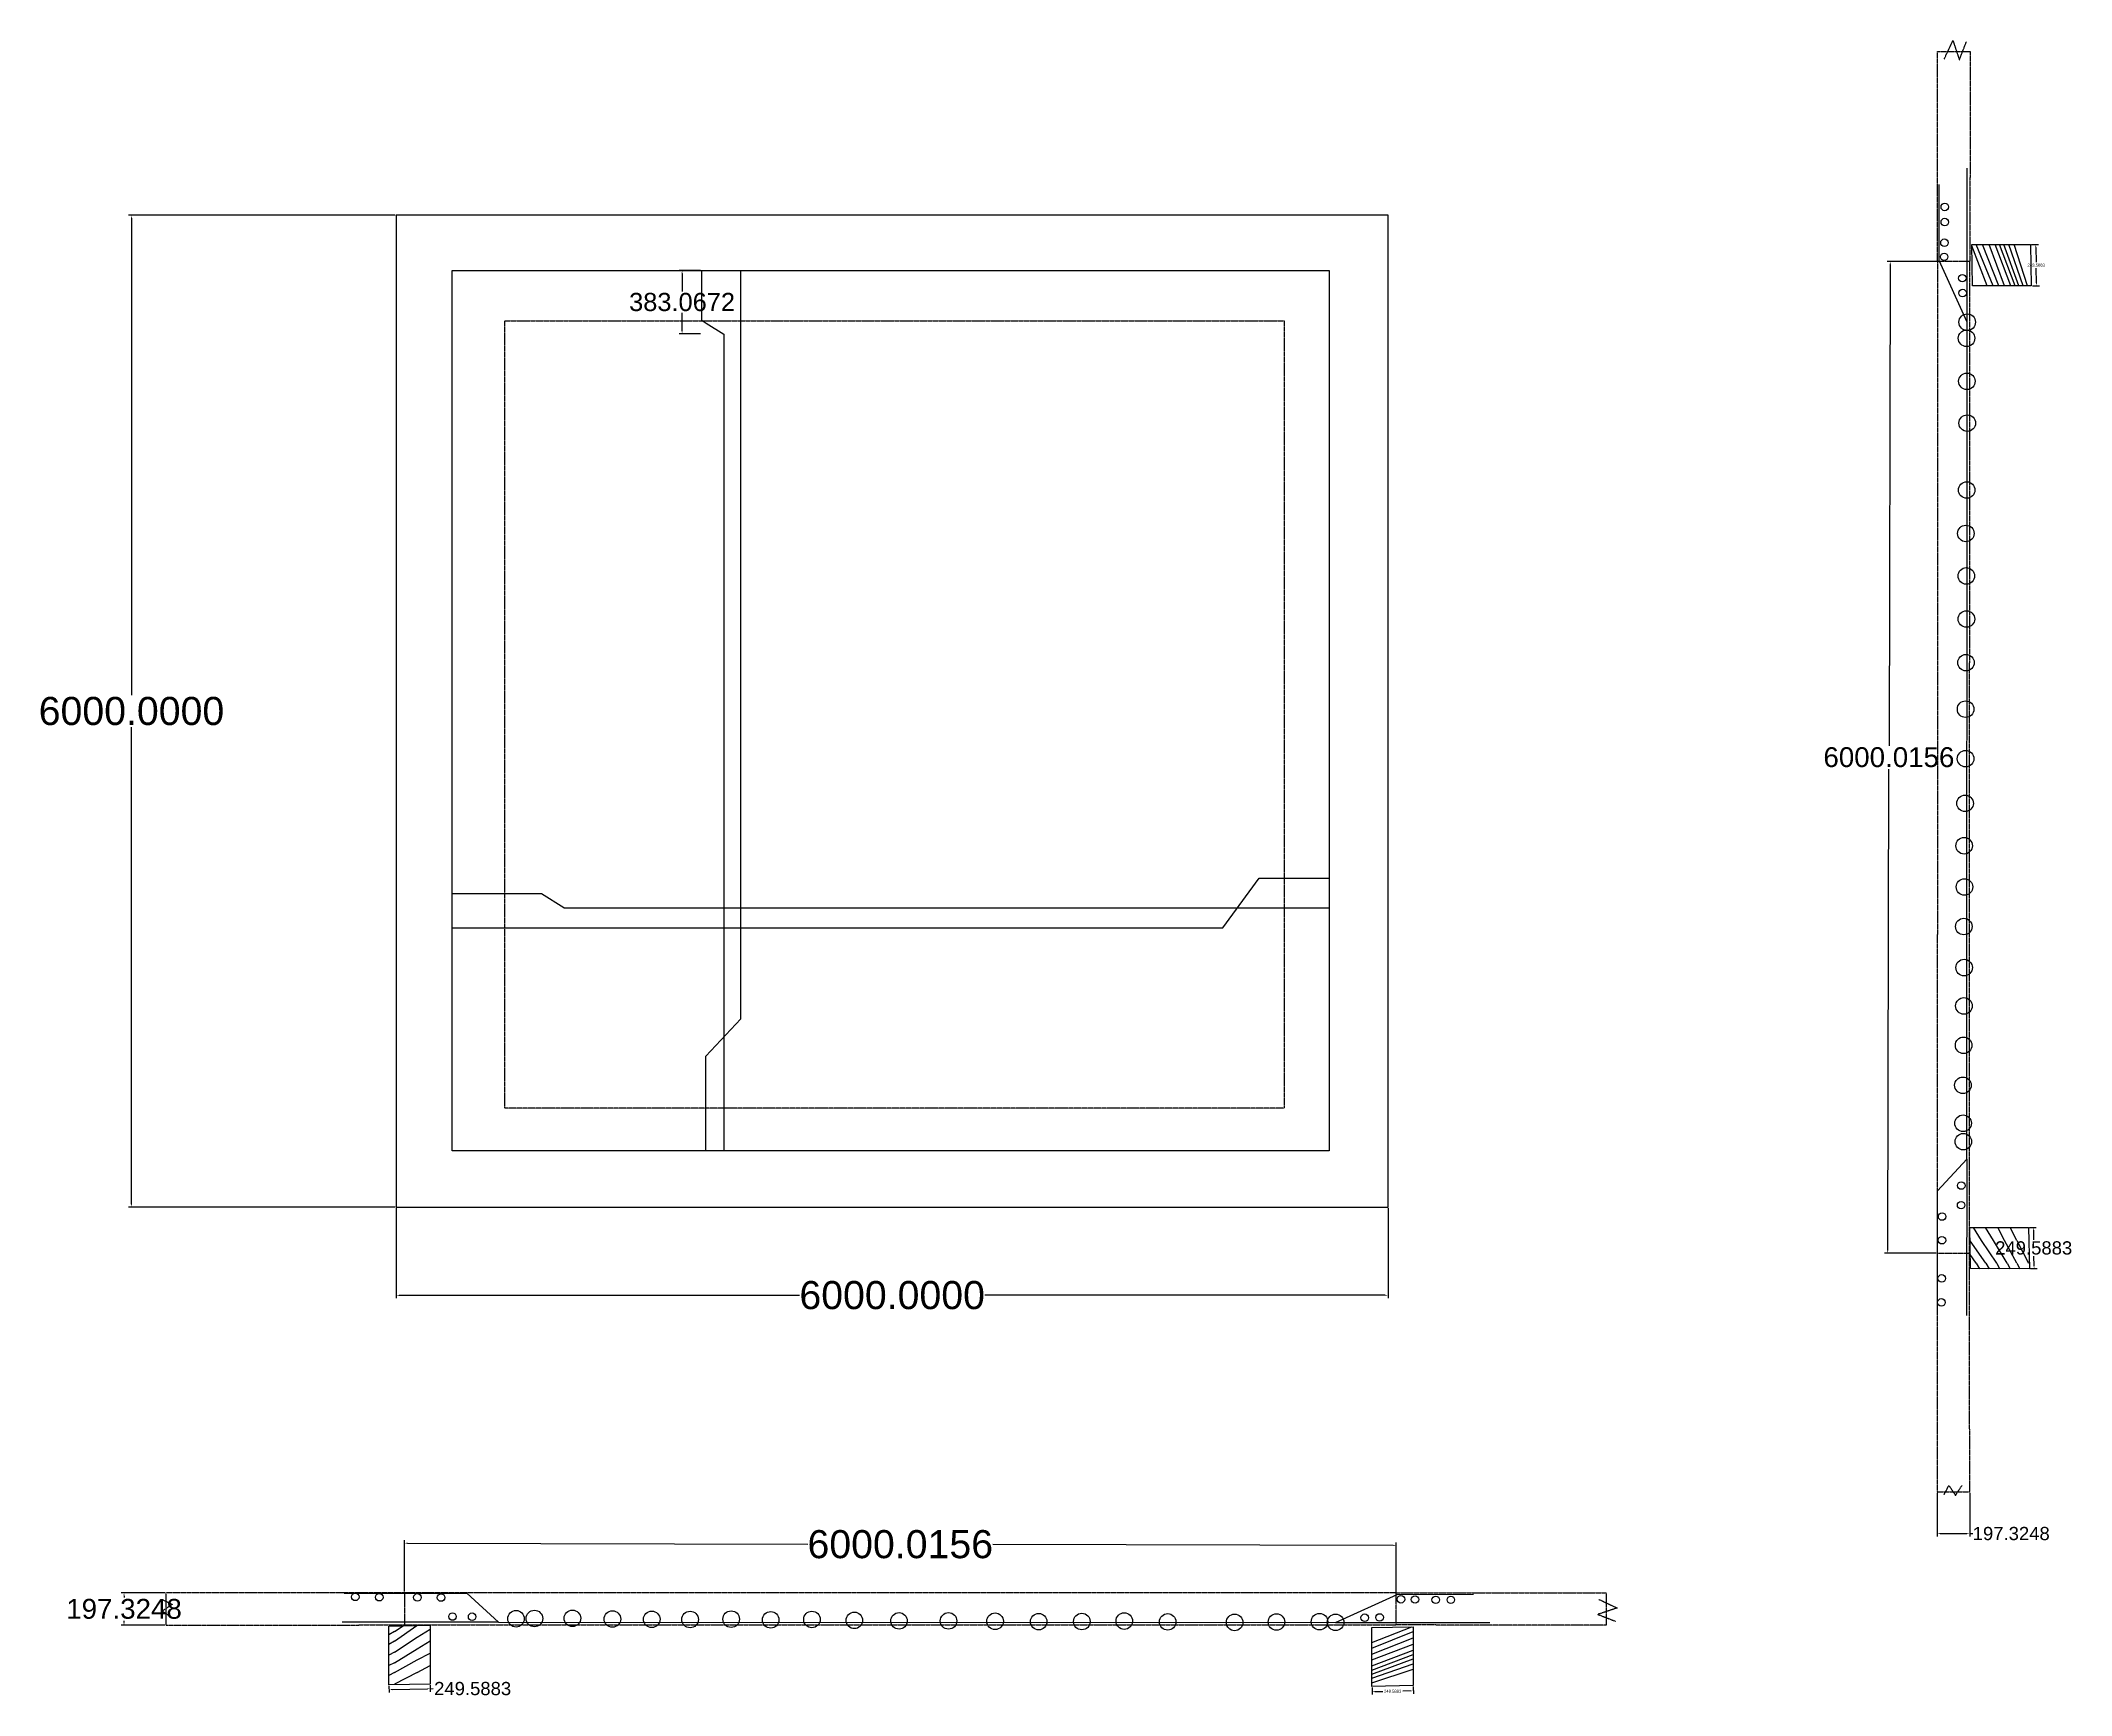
# Model space of a CAD drawing. Header units: metres. Extents: x -2370498 to 1228044, y -644254 to 236701.
# Drawn here: x 669555 to 681841, y -32756 to -22744 of the extents above; entities that cross this region are included whole.
import ezdxf

# ---------------------------------------------------------------- set-up
doc = ezdxf.new("R2010")
doc.units = ezdxf.units.M
doc.header["$MEASUREMENT"] = 0
doc.linetypes.add('AI9-LType1', pattern=[0.879429, 0.586286, -0.293143])
doc.layers.add('Beam', color=6, linetype='Continuous')
doc.styles.get("Standard").update_dxf_attribs({"font": 'arial.ttf'})
doc.dimstyles.new('Annotative', dxfattribs={"dimscale": 0, "dimtxt": 0.18, "dimasz": 0.18, "dimexe": 0.18, "dimexo": 0.0625, "dimgap": 0.09, "dimtad": 0, "dimtih": 1, "dimtoh": 1, "dimdec": 4, "dimzin": 0, "dimdsep": 46, "dimtxsty": 'Standard', "dimcen": 0.09, "dimadec": 0, "dimazin": 0, "dimtfac": 1, "dimtdec": 4, "dimtofl": 0, "dimtmove": 0, "dimatfit": 3, "dimfxl": 1, "dimtolj": 1, "dimtzin": 0, "dimarcsym": 0})

# ---------------------------------------------------------------- blocks, each defined once
blk = doc.blocks.new('*D431')
at = {"layer": 'Beam', "color": 0, "lineweight": -2, "transparency": 16777216}
for p, q in [((671756, -32128), (671757, -31817)), ((671774, -31835), (674196, -31840)), ((677738, -31848), (675317, -31843)), ((677756, -32142), (677757, -31830))]:
    blk.add_line(p, q, dxfattribs=at)
at = {"layer": 'Beam', "color": 0, "transparency": 16777216}
for points in [[(671774, -31832), (671774, -31838), (671756, -31835)], [(677738, -31845), (677738, -31851), (677756, -31848)]]:
    blk.add_solid(points, dxfattribs=at)
at = {"layer": 'Defpoints', "color": 0, "transparency": 16777216}
for p in [(677756, -31848), (671756, -32135), (677756, -32148)]:
    blk.add_point(p, dxfattribs=at)
at = {"layer": 'Beam', "color": 0, "transparency": 16777216, "insert": (674756, -31842), "char_height": 18, "attachment_point": 5}
blk.add_mtext('\\A1;{\\H9.44444x;6000.0156}', dxfattribs=at)
blk = doc.blocks.new('*D438')
at = {"layer": 'Beam', "color": 0, "lineweight": -2, "transparency": 16777216}
for p, q in [((670307, -32135), (670042, -32135)), ((670060, -32153), (670060, -32163)), ((670060, -32314), (670060, -32304)), ((670307, -32332), (670042, -32332))]:
    blk.add_line(p, q, dxfattribs=at)
at = {"layer": 'Beam', "color": 0, "transparency": 16777216}
for points in [[(670057, -32153), (670063, -32153), (670060, -32135)], [(670057, -32314), (670063, -32314), (670060, -32332)]]:
    blk.add_solid(points, dxfattribs=at)
at = {"layer": 'Defpoints', "color": 0, "transparency": 16777216}
for p in [(670313, -32135), (670060, -32332), (670313, -32332)]:
    blk.add_point(p, dxfattribs=at)
at = {"layer": 'Beam', "color": 0, "transparency": 16777216, "insert": (670060, -32233), "char_height": 18, "attachment_point": 5}
blk.add_mtext('\\A1;{\\H6.66667x;197.3248}', dxfattribs=at)
blk = doc.blocks.new('*D440')
at = {"layer": 'Beam', "color": 0, "lineweight": -2, "transparency": 16777216}
for p, q in [((671707, -29807), (671707, -30353)), ((677707, -29807), (677707, -30353)), ((671725, -30335), (674147, -30335)), ((677689, -30335), (675267, -30335))]:
    blk.add_line(p, q, dxfattribs=at)
at = {"layer": 'Beam', "color": 0, "transparency": 16777216}
for points in [[(671725, -30332), (671725, -30338), (671707, -30335)], [(677689, -30332), (677689, -30338), (677707, -30335)]]:
    blk.add_solid(points, dxfattribs=at)
at = {"layer": 'Defpoints', "color": 0, "transparency": 16777216}
for p in [(671707, -29801), (677707, -29801), (677707, -30335)]:
    blk.add_point(p, dxfattribs=at)
at = {"layer": 'Beam', "color": 0, "transparency": 16777216, "insert": (674707, -30335), "char_height": 18, "attachment_point": 5}
blk.add_mtext('\\A1;{\\H9.44444x;6000.0000}', dxfattribs=at)
blk = doc.blocks.new('*D441')
at = {"layer": 'Beam', "color": 0, "lineweight": -2, "transparency": 16777216}
for p, q in [((671701, -23801), (670087, -23801)), ((670105, -23819), (670105, -26705)), ((670105, -29783), (670105, -26897)), ((671701, -29801), (670087, -29801))]:
    blk.add_line(p, q, dxfattribs=at)
at = {"layer": 'Beam', "color": 0, "transparency": 16777216}
for points in [[(670102, -23819), (670108, -23819), (670105, -23801)], [(670102, -29783), (670108, -29783), (670105, -29801)]]:
    blk.add_solid(points, dxfattribs=at)
at = {"layer": 'Defpoints', "color": 0, "transparency": 16777216}
for p in [(671707, -23801), (670105, -29801), (671707, -29801)]:
    blk.add_point(p, dxfattribs=at)
at = {"layer": 'Beam', "color": 0, "transparency": 16777216, "insert": (670105, -26801), "char_height": 18, "attachment_point": 5}
blk.add_mtext('\\A1;{\\H9.44444x;6000.0000}', dxfattribs=at)
blk = doc.blocks.new('*D444')
at = {"layer": 'Beam', "color": 0, "lineweight": -2, "transparency": 16777216}
for p, q in [((671663, -32699), (671664, -32739)), ((671682, -32720), (671895, -32716)), ((671913, -32694), (671913, -32734)), ((671913, -32716), (671931, -32715))]:
    blk.add_line(p, q, dxfattribs=at)
at = {"layer": 'Beam', "color": 0, "transparency": 16777216}
for points in [[(671681, -32717), (671682, -32723), (671664, -32721)], [(671895, -32713), (671895, -32719), (671913, -32716)]]:
    blk.add_solid(points, dxfattribs=at)
at = {"layer": 'Defpoints', "color": 0, "transparency": 16777216}
for p in [(671663, -32692), (671913, -32687), (671913, -32716)]:
    blk.add_point(p, dxfattribs=at)
at = {"layer": 'Beam', "color": 0, "transparency": 16777216, "insert": (672169, -32715), "char_height": 18, "attachment_point": 5}
blk.add_mtext('\\A1;{\\H4.44444x;249.5883}', dxfattribs=at)
blk = doc.blocks.new('*D445')
at = {"layer": 'Beam', "color": 0, "lineweight": -2, "transparency": 16777216}
for p, q in [((677610, -32708), (677611, -32751)), ((677628, -32733), (677675, -32732)), ((677842, -32729), (677796, -32730)), ((677859, -32703), (677860, -32746))]:
    blk.add_line(p, q, dxfattribs=at)
at = {"layer": 'Beam', "color": 0, "transparency": 16777216}
for points in [[(677628, -32730), (677628, -32736), (677610, -32733)], [(677842, -32726), (677842, -32732), (677860, -32728)]]:
    blk.add_solid(points, dxfattribs=at)
at = {"layer": 'Defpoints', "color": 0, "transparency": 16777216}
for p in [(677610, -32702), (677859, -32697), (677860, -32728)]:
    blk.add_point(p, dxfattribs=at)
at = {"layer": 'Beam', "color": 0, "transparency": 16777216, "insert": (677735, -32731), "char_height": 18, "attachment_point": 5}
blk.add_mtext('\\A1;249.5883', dxfattribs=at)
blk = doc.blocks.new('*D450')
at = {"layer": 'Beam', "color": 0, "lineweight": -2, "transparency": 16777216}
for p, q in [((681039, -24081), (680727, -24080)), ((680745, -24098), (680738, -27010)), ((680730, -30062), (680737, -27151)), ((681023, -30081), (680711, -30080))]:
    blk.add_line(p, q, dxfattribs=at)
at = {"layer": 'Beam', "color": 0, "transparency": 16777216}
for points in [[(680742, -24098), (680748, -24098), (680745, -24080)], [(680727, -30062), (680733, -30062), (680729, -30080)]]:
    blk.add_solid(points, dxfattribs=at)
at = {"layer": 'Defpoints', "color": 0, "transparency": 16777216}
for p in [(680745, -24080), (681045, -24081), (681029, -30081)]:
    blk.add_point(p, dxfattribs=at)
at = {"layer": 'Beam', "color": 0, "transparency": 16777216, "insert": (680737, -27080), "char_height": 18, "attachment_point": 5}
blk.add_mtext('\\A1;{\\H6.66667x;6000.0156}', dxfattribs=at)
blk = doc.blocks.new('*D451')
at = {"layer": 'Beam', "color": 0, "lineweight": -2, "transparency": 16777216}
for p, q in [((681029, -31530), (681029, -31795)), ((681226, -31530), (681226, -31795)), ((681047, -31777), (681208, -31777)), ((681226, -31777), (681244, -31777))]:
    blk.add_line(p, q, dxfattribs=at)
at = {"layer": 'Beam', "color": 0, "transparency": 16777216}
for points in [[(681047, -31774), (681047, -31780), (681029, -31777)], [(681208, -31774), (681208, -31780), (681226, -31777)]]:
    blk.add_solid(points, dxfattribs=at)
at = {"layer": 'Defpoints', "color": 0, "transparency": 16777216}
for p in [(681029, -31524), (681226, -31524), (681226, -31777)]:
    blk.add_point(p, dxfattribs=at)
at = {"layer": 'Beam', "color": 0, "transparency": 16777216, "insert": (681477, -31777), "char_height": 18, "attachment_point": 5}
blk.add_mtext('\\A1;{\\H4.44444x;197.3248}', dxfattribs=at)
blk = doc.blocks.new('*D452')
at = {"layer": 'Beam', "color": 0, "lineweight": -2, "transparency": 16777216}
for p, q in [((681588, -29925), (681628, -29924)), ((681611, -29942), (681612, -29999)), ((681615, -30156), (681614, -30099)), ((681593, -30174), (681633, -30173))]:
    blk.add_line(p, q, dxfattribs=at)
at = {"layer": 'Beam', "color": 0, "transparency": 16777216}
for points in [[(681614, -29942), (681608, -29942), (681610, -29924)], [(681618, -30156), (681612, -30156), (681615, -30174)]]:
    blk.add_solid(points, dxfattribs=at)
at = {"layer": 'Defpoints', "color": 0, "transparency": 16777216}
for p in [(681582, -29925), (681610, -29924), (681587, -30174)]:
    blk.add_point(p, dxfattribs=at)
at = {"layer": 'Beam', "color": 0, "transparency": 16777216, "insert": (681613, -30049), "char_height": 18, "attachment_point": 5}
blk.add_mtext('\\A1;{\\H4.44444x;249.5883}', dxfattribs=at)
blk = doc.blocks.new('*D453')
at = {"layer": 'Beam', "color": 0, "lineweight": -2, "transparency": 16777216}
for p, q in [((681600, -23978), (681643, -23977)), ((681626, -23995), (681627, -24084)), ((681630, -24209), (681628, -24120)), ((681605, -24227), (681648, -24227))]:
    blk.add_line(p, q, dxfattribs=at)
at = {"layer": 'Beam', "color": 0, "transparency": 16777216}
for points in [[(681629, -23995), (681623, -23995), (681625, -23977)], [(681633, -24209), (681627, -24209), (681630, -24227)]]:
    blk.add_solid(points, dxfattribs=at)
at = {"layer": 'Defpoints', "color": 0, "transparency": 16777216}
for p in [(681594, -23978), (681625, -23977), (681599, -24227)]:
    blk.add_point(p, dxfattribs=at)
at = {"layer": 'Beam', "color": 0, "transparency": 16777216, "insert": (681628, -24102), "char_height": 18, "attachment_point": 5}
blk.add_mtext('\\A1;249.5883', dxfattribs=at)
blk = doc.blocks.new('*D454')
at = {"layer": 'Beam', "color": 0, "lineweight": -2, "transparency": 16777216}
for p, q in [((673548, -24135), (673418, -24135)), ((673436, -24153), (673436, -24261)), ((673436, -24500), (673436, -24391)), ((673548, -24518), (673418, -24518))]:
    blk.add_line(p, q, dxfattribs=at)
at = {"layer": 'Beam', "color": 0, "transparency": 16777216}
for points in [[(673433, -24153), (673439, -24153), (673436, -24135)], [(673433, -24500), (673439, -24500), (673436, -24518)]]:
    blk.add_solid(points, dxfattribs=at)
at = {"layer": 'Defpoints', "color": 0, "transparency": 16777216}
for p in [(673554, -24135), (673436, -24518), (673554, -24518)]:
    blk.add_point(p, dxfattribs=at)
at = {"layer": 'Beam', "color": 0, "transparency": 16777216, "insert": (673436, -24326), "char_height": 18, "attachment_point": 5}
blk.add_mtext('\\A1;{\\H6.11111x;383.0672}', dxfattribs=at)

msp = doc.modelspace()

# ---------------------------------------------------------------- linework, layer by layer
at = {"layer": 'Beam', "color": 7, "linetype": 'AI9-LType1'}
for p, q in [((681031.47276, -24081.14752), (681031.94229, -22810.2756)), ((681031.94229, -22810.2756), (681229.26706, -22810.3485)), ((681072.27493, -22853.98741), (681124.57465, -22743.87683)), ((681124.57465, -22743.87683), (681163.03844, -22860.90807)), ((681163.03844, -22860.90807), (681205.71284, -22751.71365)), ((681229.26706, -22810.3485), (681226.47275, -24081.21957)), ((681029.25605, -30081.14712), (681028.72305, -31523.84013)), ((681226.04782, -31523.91303), (681224.25604, -30081.21916)), ((681028.72305, -31523.84013), (681226.04782, -31523.91303)), ((681071.81498, -31539.66223), (681099.48104, -31485.55929)), ((681099.48104, -31485.55929), (681139.90511, -31545.56925)), ((681139.90511, -31545.56925), (681179.31515, -31485.46046)), ((670297.30381, -32177.64652), (670351.41697, -32205.29259)), ((671755.8031, -32134.54875), (670313.10999, -32134.54875)), ((670313.10999, -32134.54875), (670313.10999, -32331.87353)), ((677755.8031, -32134.54875), (679026.67512, -32134.54875)), ((678982.97821, -32174.89754), (679093.1081, -32227.15657)), ((679026.67512, -32134.54875), (679026.67512, -32331.87353)), ((670351.41697, -32205.29259), (670291.42195, -32245.73882)), ((670291.42195, -32245.73882), (670351.5453, -32285.12666)), ((679093.1081, -32227.15657), (678976.09108, -32265.6636)), ((678976.09108, -32265.6636), (679085.30126, -32308.29765)), ((670313.10999, -32331.87353), (671755.8031, -32329.54875)), ((679026.67512, -32331.87353), (677755.8031, -32329.54875))]:
    msp.add_line(p, q, dxfattribs=at)
at = {"layer": 'Beam', "color": 7}
for p, q in [((681210.72638, -24447.44645), (681211.00708, -23514.62556)), ((681042.00445, -24074.15305), (681041.52822, -23613.57077)), ((681210.72638, -24447.44645), (681042.00445, -24074.15305)), ((681331.838, -24227.35972), (681238.25308, -23985.48451)), ((681366.8057, -24227.37264), (681265.39408, -23977.79439)), ((681402.98016, -24227.38601), (681303.77323, -23977.80857)), ((681437.24486, -24227.39867), (681342.82428, -23977.82299)), ((681473.72627, -24227.41215), (681380.07767, -23977.83676)), ((681500.23222, -24227.42194), (681405.84267, -23977.84628)), ((681523.70743, -24227.43061), (681431.73738, -23977.85584)), ((681548.37956, -24227.43973), (681462.28227, -23977.86713)), ((681576.276, -24227.45003), (681494.10784, -23977.87888)), ((673553.95314, -24134.72072), (673553.95314, -24435.7008)), ((673792.05102, -28662.52513), (673792.05102, -24134.72072)), ((673553.95314, -24435.7008), (673553.95314, -24435.7008)), ((673553.95314, -24435.7008), (673557.61059, -24438.16691)), ((673557.61059, -24438.16691), (673580.80446, -24453.80587)), ((681207.90392, -29510.66162), (681210.72638, -24447.44645)), ((673580.80446, -24453.80587), (673687.95271, -24519.33641)), ((673687.95271, -24519.33641), (673687.95271, -29461.01502)), ((676707.80887, -28112.68652), (676926.33618, -27811.25057)), ((676926.33618, -27811.25057), (677350.92124, -27811.25057)), ((672586.52546, -27906.66929), (672044.58117, -27906.66929)), ((672720.70196, -27990.91452), (672586.52546, -27906.66929)), ((672720.70196, -27990.91452), (677350.92124, -27990.91452)), ((672044.58117, -28112.68652), (672363.70196, -28112.68652)), ((672363.70196, -28112.68652), (672720.70196, -28112.68652)), ((672720.70196, -28112.68652), (676707.80887, -28112.68652)), ((673579.89751, -28889.12774), (673792.05102, -28662.52513)), ((673579.89751, -29461.01502), (673579.89751, -28889.12774)), ((681031.80581, -29702.94424), (681207.90392, -29510.66162)), ((681207.90392, -29510.66162), (681207.37622, -30457.30139)), ((681031.53186, -30444.44411), (681031.80581, -29702.94424)), ((681297.83417, -30003.93734), (681249.2214, -29924.50351)), ((681369.10178, -30003.96367), (681320.71844, -29924.52993)), ((681436.14735, -30003.98844), (681395.00101, -29924.55737)), ((681511.50488, -30004.01628), (681470.74588, -29924.58536)), ((681323.00189, -30141.49672), (681227.97921, -30006.14545)), ((681264.4842, -30141.47511), (681229.56994, -30089.1786)), ((681389.18906, -30141.52118), (681297.83417, -30003.93734)), ((681452.90281, -30141.54472), (681369.10178, -30003.96367)), ((681511.69391, -30141.56644), (681436.14735, -30003.98844)), ((681511.50488, -30004.01628), (681582.10039, -30141.59245)), ((681264.4842, -30141.47511), (681284.30772, -30174.05727)), ((681323.00189, -30141.49672), (681343.15723, -30174.07901)), ((681389.18906, -30141.52118), (681406.8651, -30174.10255)), ((681452.90281, -30141.54472), (681470.30961, -30174.12598)), ((681511.69391, -30141.56644), (681529.58497, -30174.14788)), ((671392.50698, -32136.95877), (672134.0069, -32136.95877)), ((672134.0069, -32136.95877), (672326.35456, -32312.98584)), ((677389.57043, -32313.93768), (677762.80147, -32145.07785)), ((677762.80147, -32145.07785), (678223.38354, -32144.43145)), ((672326.35456, -32312.98584), (671379.71466, -32312.80787)), ((671695.56202, -32369.79917), (671662.98719, -32389.63472)), ((671695.56202, -32428.31686), (671662.98719, -32448.48424)), ((671695.56202, -32428.31686), (671830.87818, -32333.24418)), ((671695.56202, -32369.79917), (671747.84562, -32334.86558)), ((671695.56202, -32494.50404), (671833.1121, -32403.09832)), ((671833.1121, -32403.09832), (671912.52796, -32354.4562)), ((671833.1121, -32474.36593), (671912.52796, -32425.95325)), ((672326.35456, -32312.98584), (677389.57043, -32313.93768)), ((677389.57043, -32313.93768), (678322.39136, -32313.87375)), ((677609.70188, -32434.96799), (677851.54251, -32341.29371)), ((677609.70188, -32469.93568), (677859.24266, -32368.43186)), ((677609.70188, -32506.11015), (677859.24266, -32406.81102)), ((671695.56202, -32494.50404), (671662.98719, -32512.19211)), ((671695.56202, -32558.21778), (671833.1121, -32474.36593)), ((671695.56202, -32617.00889), (671833.1121, -32541.41151)), ((671833.1121, -32541.41151), (671912.52796, -32500.23582)), ((677609.70188, -32540.37485), (677859.24266, -32445.86207)), ((677609.70188, -32576.85626), (677859.24266, -32483.11546)), ((677609.70188, -32603.36221), (677859.24266, -32508.88046)), ((677609.70188, -32626.83743), (677859.24266, -32534.77518)), ((671695.56202, -32558.21778), (671662.98719, -32575.63663)), ((671695.56202, -32617.00889), (671662.98719, -32634.91199)), ((671833.1121, -32616.76904), (671695.56202, -32687.41537)), ((671833.1121, -32616.76904), (671912.52796, -32575.9807)), ((677609.70188, -32651.50956), (677859.24266, -32565.32007)), ((677609.70188, -32679.406), (677859.24266, -32597.14564))]:
    msp.add_line(p, q, dxfattribs=at)
for points in [[(671706.83543, -29801.00787), (677706.83543, -29801.00787), (677706.83543, -23801.00787), (671706.83543, -23801.00787)], [(681242.88624, -24227.32686), (681238.10556, -23977.7843), (681593.84628, -23977.91573), (681598.62695, -24227.45829)], [(672044.58117, -24134.72072), (677350.92124, -24134.72072), (677350.92124, -29461.01502), (672044.58117, -29461.01502)], [(681231.19565, -30174.03764), (681226.41497, -29924.49509), (681582.15568, -29924.62652), (681586.93636, -30174.16907)], [(671662.98719, -32336.52264), (671912.52796, -32331.64978), (671912.52796, -32687.39051), (671662.98719, -32692.26338)], [(677609.70188, -32346.01621), (677859.24266, -32341.14335), (677859.24266, -32696.88408), (677609.70188, -32701.75695)]]:
    msp.add_lwpolyline(points, close=True, dxfattribs=at)
at = {"layer": 'Beam', "color": 7, "linetype": 'AI9-LType1'}
for points in [[(681226.47275, -24081.21957), (681031.47276, -24081.14752), (681029.25605, -30081.14712), (681224.25604, -30081.21916)], [(672364.14821, -24439.18269), (677079.32882, -24439.18269), (677079.32882, -29203.02289), (672364.14821, -29203.02289)], [(677755.8031, -32329.54875), (677755.8031, -32134.54875), (671755.8031, -32134.54875), (671755.8031, -32329.54875)]]:
    msp.add_lwpolyline(points, close=True, dxfattribs=at)
at = {"layer": 'Beam', "color": 7}
for centre, radius in [((681074.89454, -23841.51352), 22.6798), ((681074.92821, -23750.3981), 22.6798), ((681072.90903, -23966.87137), 22.6798), ((681071.39301, -24051.93327), 22.6798), ((681181.19796, -24181.05404), 22.6798), ((681182.91212, -24271.0579), 22.6798), ((681210.72638, -24447.44645), 50.05544), ((681206.78514, -24544.84255), 50.05544), ((681208.64948, -24805.16389), 50.05544), ((681210.90006, -25058.25602), 50.05544), ((681207.56821, -25463.0982), 50.05544), ((681202.5699, -25725.72696), 50.05544), ((681205.28788, -25982.66921), 50.05544), ((681205.91605, -26243.5248), 50.05544), ((681203.26846, -26507.43776), 50.05544), ((681201.06186, -26788.97508), 50.05544), ((681200.96539, -27088.56515), 50.05544), ((681197.82534, -27358.76617), 50.05544), ((681192.03373, -27615.25612), 50.05544), ((681194.15777, -27864.79769), 50.05544), ((681190.02052, -28103.98487), 50.05544), ((681191.93895, -28352.47833), 50.05544), ((681190.8659, -28584.41591), 50.05544), ((681188.995, -28822.51311), 50.05544), ((681184.67202, -29064.52351), 50.05544), ((681185.80183, -29294.19471), 50.05544), ((681187.14426, -29405.57177), 50.05544), ((681174.87814, -29671.25642), 22.6798), ((681058.84128, -29858.86924), 22.6798), ((681173.77596, -29789.77024), 22.6798), ((681057.7584, -30002.06551), 22.6798), ((681056.64316, -30232.84809), 22.6798), ((681054.52954, -30378.09729), 22.6798), ((671458.86229, -32159.93194), 22.6798), ((671604.11226, -32161.9919), 22.6798), ((671834.89523, -32163.02187), 22.6798), ((671978.0919, -32164.05185), 22.6798), ((677785.0321, -32174.4582), 22.6798), ((677870.09456, -32175.94279), 22.6798), ((677995.45313, -32177.88199), 22.6798), ((678086.56856, -32177.88199), 22.6798), ((672047.23335, -32278.96099), 22.6798), ((672165.74757, -32280.01939), 22.6798), ((672431.43674, -32292.18735), 50.05544), ((672542.81329, -32290.80377), 50.05544), ((672772.48406, -32289.58911), 50.05544), ((673014.49604, -32293.82268), 50.05544), ((673252.59392, -32295.60561), 50.05544), ((673484.53187, -32296.59297), 50.05544), ((673733.02461, -32294.58273), 50.05544), ((673972.2133, -32298.63162), 50.05544), ((674221.75407, -32296.41539), 50.05544), ((674478.24614, -32302.11224), 50.05544), ((674748.4483, -32305.15245), 50.05544), ((675048.03839, -32305.13825), 50.05544), ((675329.57651, -32307.24083), 50.05544), ((675593.49042, -32309.79091), 50.05544), ((675854.34576, -32309.06638), 50.05544), ((676111.28699, -32306.25347), 50.05544), ((676373.91759, -32311.15475), 50.05544), ((676778.76097, -32314.33703), 50.05544), ((677031.85225, -32311.99294), 50.05544), ((677292.17288, -32310.03243), 50.05544), ((677389.57043, -32313.93768), 50.05544), ((677565.94869, -32286.05826), 22.6798), ((677655.95191, -32284.31085), 22.6798)]:
    msp.add_circle(centre, radius, dxfattribs=at)

# ---------------------------------------------------------------- dimensions: what is measured, and where the dimension line sits
for base, p1, p2, angle, text, picture, middle in [((670104.57116, -29801.00787), (671706.83543, -23801.00787), (671706.83543, -29801.00787), 90, '{\\H9.44444x;<>}', '*D441', (670104.57116, -26801.00787)), ((673435.75975, -24517.78789), (673553.95314, -24134.72072), (673553.95314, -24517.78789), 90, '{\\H6.11111x;<>}', '*D454', (673435.75975, -24326.25431)), ((681225.95425, -31777.17541), (681028.72305, -31523.84013), (681226.04782, -31523.91303), 179.978831996, '{\\H4.44444x;<>}', '*D451', (681477.48336, -31777.18206)), ((670059.8476, -32331.87353), (670313.10999, -32134.54875), (670313.10999, -32331.87353), 90, '{\\H6.66667x;<>}', '*D438', (670059.8476, -32233.21114))]:
    dim = msp.add_linear_dim(base=base, p1=p1, p2=p2, angle=angle, text=text, dimstyle='Annotative', dxfattribs=at)
    dim.commit()
    dim.dimension.update_dxf_attribs({"geometry": picture, "text_midpoint": middle})
for p1, p2, distance, picture, middle in [((681598.62695, -24227.45829), (681593.84628, -23977.91573), -31.48718, '*D453', (681627.71802, -24102.0839)), ((677609.701884, -32701.756952), (677859.242658, -32696.884083), -31.487181, '*D445', (677735.087015, -32730.801697))]:
    dim = msp.add_aligned_dim(p1=p1, p2=p2, distance=distance, dimstyle='Annotative', dxfattribs=at)
    dim.commit()
    dim.dimension.update_dxf_attribs({"geometry": picture, "text_midpoint": middle})
for p1, p2, distance, text, picture, middle in [((681029.25605, -30081.14712), (681045.16812, -24081.15258), 299.79209, '{\\H6.66667x;<>}', '*D450', (680737.42105, -27080.3548)), ((681586.93636, -30174.16907), (681582.15568, -29924.62652), -28.26856, '{\\H4.44444x;<>}', '*D452', (681612.8094, -30048.85633)), ((671755.8031, -32134.54875), (677755.8031, -32148.2441), 299.79209, '{\\H9.44444x;<>}', '*D431', (674756.4874, -31841.60512)), ((671662.98719, -32692.26338), (671912.52796, -32687.39051), -28.26856, '{\\H4.44444x;<>}', '*D444', (672168.97116, -32715.30226))]:
    dim = msp.add_aligned_dim(p1=p1, p2=p2, distance=distance, text=text, dimstyle='Annotative', dxfattribs=at)
    dim.commit()
    dim.dimension.update_dxf_attribs({"geometry": picture, "text_midpoint": middle})
dim = msp.add_linear_dim(base=(677706.83543, -30335.11251), p1=(671706.83543, -29801.00787), p2=(677706.83543, -29801.00787), text='{\\H9.44444x;<>}', dimstyle='Annotative', dxfattribs=at)
dim.commit()
dim.dimension.update_dxf_attribs({"geometry": '*D440', "text_midpoint": (674706.83543, -30335.11251)})

doc.saveas('drawing.dxf')
